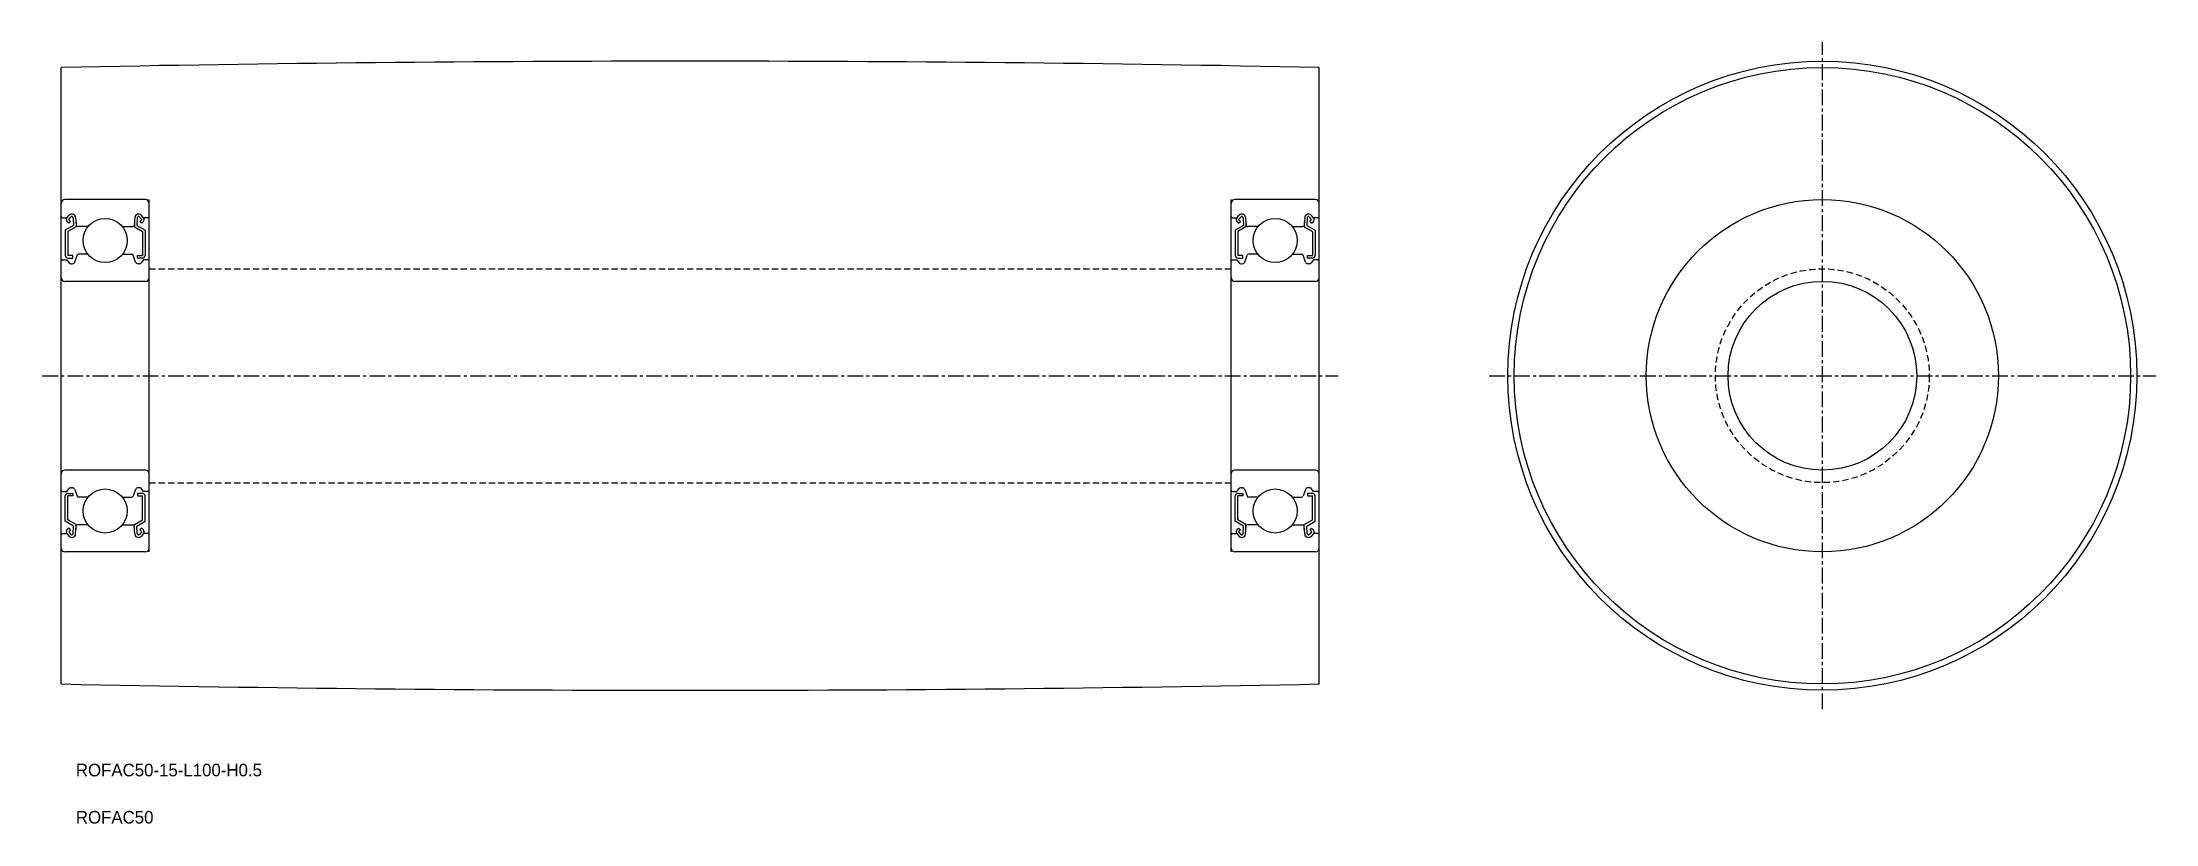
# Model space of a CAD drawing. Extents: x 25 to 193, y -10 to 52.
import ezdxf

# ---------------------------------------------------------------- set-up
doc = ezdxf.new("R2010")
doc.units = 0
doc.linetypes.add('CENTER', pattern=[2, 1.25, -0.25, 0.25, -0.25])
doc.linetypes.add('DASHED', pattern=[0.75, 0.5, -0.25])
doc.layers.get('0').update_dxf_attribs({"linetype": 'CONTINUOUS'})
doc.layers.add('CENTER', color=1, linetype='CENTER')

msp = doc.modelspace()

# ---------------------------------------------------------------- linework, layer by layer
at = {"color": 7, "linetype": 'CONTINUOUS'}
for p, q in [((26.37, 1.35), (26.37, 50.35)), ((126.37, 1.35), (126.37, 50.35))]:
    msp.add_line(p, q, dxfattribs=at)
at = {"color": 3}
for p, q in [((33.07, 39.85), (26.67, 39.85)), ((33.37, 12.15), (33.37, 39.55)), ((119.37, 12.15), (119.37, 39.55)), ((126.07, 39.85), (119.67, 39.85)), ((26.47, 38.4), (26.83, 38.4)), ((27.35, 37.8), (26.7, 37.43)), ((26.7, 37.43), (26.7, 35.4)), ((26.82, 38.39), (26.99, 38.59)), ((26.97, 37.98), (26.83, 38.12)), ((27.55, 37.69), (26.9, 37.31)), ((26.9, 37.31), (26.9, 35.4)), ((26.97, 38.26), (27.14, 38.46)), ((27.11, 38.12), (26.97, 38.26)), ((26.97, 37.98), (27.11, 38.12)), ((27.32, 38.4), (27.35, 37.8)), ((27.52, 38.43), (27.57, 37.79)), ((27.55, 38.05), (27.55, 37.69)), ((28.51, 37.7), (27.67, 37.7)), ((31.23, 37.7), (32.07, 37.7)), ((32.22, 38.43), (32.17, 37.79)), ((32.19, 38.05), (32.19, 37.69)), ((32.19, 37.69), (32.84, 37.31)), ((32.42, 38.4), (32.39, 37.8)), ((32.39, 37.8), (33.04, 37.43)), ((32.77, 38.26), (32.6, 38.46)), ((32.63, 38.12), (32.77, 38.26)), ((32.77, 37.98), (32.63, 38.12)), ((32.92, 38.39), (32.75, 38.59)), ((32.77, 37.98), (32.91, 38.12)), ((32.84, 37.31), (32.84, 35.4)), ((33.27, 38.4), (32.91, 38.4)), ((33.04, 37.43), (33.04, 35.4)), ((119.47, 38.4), (119.83, 38.4)), ((120.35, 37.8), (119.7, 37.43)), ((119.7, 37.43), (119.7, 35.4)), ((119.82, 38.39), (119.99, 38.59)), ((119.97, 37.98), (119.83, 38.12)), ((120.55, 37.69), (119.9, 37.31)), ((119.9, 37.31), (119.9, 35.4)), ((119.97, 38.26), (120.14, 38.46)), ((120.11, 38.12), (119.97, 38.26)), ((119.97, 37.98), (120.11, 38.12)), ((120.32, 38.4), (120.35, 37.8)), ((120.52, 38.43), (120.57, 37.79)), ((120.55, 38.05), (120.55, 37.69)), ((121.51, 37.7), (120.67, 37.7)), ((124.23, 37.7), (125.07, 37.7)), ((125.22, 38.43), (125.17, 37.79)), ((125.19, 38.05), (125.19, 37.69)), ((125.19, 37.69), (125.84, 37.31)), ((125.42, 38.4), (125.39, 37.8)), ((125.39, 37.8), (126.04, 37.43)), ((125.77, 38.26), (125.6, 38.46)), ((125.63, 38.12), (125.77, 38.26)), ((125.77, 37.98), (125.63, 38.12)), ((125.92, 38.39), (125.75, 38.59)), ((125.77, 37.98), (125.91, 38.12)), ((125.84, 37.31), (125.84, 35.4)), ((126.27, 38.4), (125.91, 38.4)), ((126.04, 37.43), (126.04, 35.4)), ((27.3, 35.4), (26.9, 35.4)), ((27.3, 35.2), (27.3, 35.4)), ((27.45, 34.88), (27.65, 35.44)), ((28.51, 35.5), (27.74, 35.5)), ((31.23, 35.5), (31.99, 35.5)), ((32.29, 34.88), (32.09, 35.44)), ((32.44, 35.2), (32.44, 35.4)), ((32.44, 35.4), (32.84, 35.4)), ((120.3, 35.4), (119.9, 35.4)), ((120.3, 35.2), (120.3, 35.4)), ((120.45, 34.88), (120.65, 35.44)), ((121.51, 35.5), (120.74, 35.5)), ((124.23, 35.5), (124.99, 35.5)), ((125.29, 34.88), (125.09, 35.44)), ((125.44, 35.2), (125.44, 35.4)), ((125.44, 35.4), (125.84, 35.4)), ((26.47, 35.05), (26.82, 35.05)), ((26.82, 35.05), (27.01, 34.82)), ((26.9, 35.2), (27.3, 35.2)), ((27.16, 34.75), (27.26, 34.75)), ((32.84, 35.2), (32.44, 35.2)), ((32.57, 34.75), (32.48, 34.75)), ((32.92, 35.05), (32.73, 34.82)), ((33.27, 35.05), (32.92, 35.05)), ((119.47, 35.05), (119.82, 35.05)), ((119.82, 35.05), (120.01, 34.82)), ((119.9, 35.2), (120.3, 35.2)), ((120.16, 34.75), (120.26, 34.75)), ((125.84, 35.2), (125.44, 35.2)), ((125.57, 34.75), (125.48, 34.75)), ((125.92, 35.05), (125.73, 34.82)), ((126.27, 35.05), (125.92, 35.05)), ((33.07, 33.35), (26.67, 33.35)), ((126.07, 33.35), (119.67, 33.35)), ((33.07, 18.35), (26.67, 18.35)), ((26.82, 16.65), (27.01, 16.88)), ((27.16, 16.95), (27.26, 16.95)), ((27.45, 16.82), (27.65, 16.27)), ((32.29, 16.82), (32.09, 16.27)), ((32.57, 16.95), (32.48, 16.95)), ((32.92, 16.65), (32.73, 16.88)), ((126.07, 18.35), (119.67, 18.35)), ((119.82, 16.65), (120.01, 16.88)), ((120.16, 16.95), (120.26, 16.95)), ((120.45, 16.82), (120.65, 16.27)), ((125.29, 16.82), (125.09, 16.27)), ((125.57, 16.95), (125.48, 16.95)), ((125.92, 16.65), (125.73, 16.88)), ((26.47, 16.65), (26.82, 16.65)), ((26.7, 14.28), (26.7, 16.3)), ((26.9, 16.5), (27.3, 16.5)), ((26.9, 14.39), (26.9, 16.3)), ((27.3, 16.3), (26.9, 16.3)), ((27.3, 16.5), (27.3, 16.3)), ((28.51, 16.2), (27.74, 16.2)), ((31.23, 16.2), (31.99, 16.2)), ((32.44, 16.5), (32.44, 16.3)), ((32.84, 16.5), (32.44, 16.5)), ((32.44, 16.3), (32.84, 16.3)), ((32.84, 14.39), (32.84, 16.3)), ((33.27, 16.65), (32.92, 16.65)), ((33.04, 14.28), (33.04, 16.3)), ((119.47, 16.65), (119.82, 16.65)), ((119.7, 14.28), (119.7, 16.3)), ((119.9, 16.5), (120.3, 16.5)), ((119.9, 14.39), (119.9, 16.3)), ((120.3, 16.3), (119.9, 16.3)), ((120.3, 16.5), (120.3, 16.3)), ((121.51, 16.2), (120.74, 16.2)), ((124.23, 16.2), (124.99, 16.2)), ((125.44, 16.5), (125.44, 16.3)), ((125.84, 16.5), (125.44, 16.5)), ((125.44, 16.3), (125.84, 16.3)), ((125.84, 14.39), (125.84, 16.3)), ((126.27, 16.65), (125.92, 16.65)), ((126.04, 14.28), (126.04, 16.3)), ((27.35, 13.9), (26.7, 14.28)), ((26.97, 13.73), (26.83, 13.59)), ((27.55, 14.02), (26.9, 14.39)), ((26.97, 13.73), (27.11, 13.59)), ((27.11, 13.59), (26.97, 13.44)), ((26.97, 13.44), (27.14, 13.24)), ((27.32, 13.3), (27.35, 13.9)), ((27.52, 13.28), (27.57, 13.91)), ((27.55, 13.66), (27.55, 14.02)), ((28.51, 14), (27.67, 14)), ((28.09, 14), (28.09, 14)), ((28.3, 14), (28.3, 14)), ((31.23, 14), (32.07, 14)), ((32.22, 13.28), (32.17, 13.91)), ((32.19, 14.02), (32.84, 14.39)), ((32.19, 13.66), (32.19, 14.02)), ((32.39, 13.9), (33.04, 14.28)), ((32.42, 13.3), (32.39, 13.9)), ((32.77, 13.44), (32.6, 13.24)), ((32.77, 13.73), (32.63, 13.59)), ((32.63, 13.59), (32.77, 13.44)), ((32.77, 13.73), (32.91, 13.59)), ((120.35, 13.9), (119.7, 14.28)), ((119.97, 13.73), (119.83, 13.59)), ((120.55, 14.02), (119.9, 14.39)), ((119.97, 13.73), (120.11, 13.59)), ((120.11, 13.59), (119.97, 13.44)), ((119.97, 13.44), (120.14, 13.24)), ((120.32, 13.3), (120.35, 13.9)), ((120.52, 13.28), (120.57, 13.91)), ((120.55, 13.66), (120.55, 14.02)), ((121.51, 14), (120.67, 14)), ((121.09, 14), (121.09, 14)), ((121.3, 14), (121.3, 14)), ((124.23, 14), (125.07, 14)), ((125.22, 13.28), (125.17, 13.91)), ((125.19, 14.02), (125.84, 14.39)), ((125.19, 13.66), (125.19, 14.02)), ((125.39, 13.9), (126.04, 14.28)), ((125.42, 13.3), (125.39, 13.9)), ((125.77, 13.44), (125.6, 13.24)), ((125.77, 13.73), (125.63, 13.59)), ((125.63, 13.59), (125.77, 13.44)), ((125.77, 13.73), (125.91, 13.59)), ((26.47, 13.3), (26.83, 13.3)), ((33.07, 11.85), (26.67, 11.85)), ((26.82, 13.32), (26.99, 13.11)), ((32.92, 13.32), (32.75, 13.11)), ((33.27, 13.3), (32.91, 13.3)), ((119.47, 13.3), (119.83, 13.3)), ((126.07, 11.85), (119.67, 11.85)), ((119.82, 13.32), (119.99, 13.11)), ((125.92, 13.32), (125.75, 13.11)), ((126.27, 13.3), (125.91, 13.3))]:
    msp.add_line(p, q, dxfattribs=at)
at = {"color": 3, "linetype": 'DASHED'}
for p, q in [((33.37, 11.85), (33.37, 39.85)), ((119.37, 11.85), (119.37, 39.85)), ((33.37, 34.35), (119.37, 34.35)), ((33.37, 17.35), (119.37, 17.35))]:
    msp.add_line(p, q, dxfattribs=at)
at = {"color": 7, "linetype": 'CONTINUOUS'}
for radius in [25, 24.5, 14, 7.5]:
    msp.add_circle((166.37, 25.85), radius, dxfattribs=at)
at = {"color": 3}
for centre in [(29.87, 36.6), (122.87, 36.6), (29.87, 15.1), (122.87, 15.1)]:
    msp.add_circle(centre, 1.75, dxfattribs=at)
at = {"color": 3, "linetype": 'DASHED'}
msp.add_circle((166.37, 25.85), 8.5, dxfattribs=at)
at = {"color": 7, "linetype": 'CONTINUOUS'}
for centre, start, end in [((76.37, -2449.4), 88.85412, 91.14588), ((76.37, 2501.1), 268.85412, 271.14588)]:
    msp.add_arc(centre, 2500.25, start, end, dxfattribs=at)
at = {"color": 3}
for centre, radius, start, end in [((26.67, 39.55), 0.3, 90, 180), ((27.22, 38.4), 0.3, 4.9347, 140.1364), ((32.52, 38.4), 0.3, 39.8636, 175.0653), ((33.07, 39.55), 0.3, 0, 90), ((119.67, 39.55), 0.3, 90, 180), ((120.22, 38.4), 0.3, 4.9347, 140.1364), ((125.52, 38.4), 0.3, 39.8636, 175.0653), ((126.07, 39.55), 0.3, 0, 90), ((26.47, 38.5), 0.1, 180, 270), ((26.97, 38.26), 0.2, 140.1364, 224.998), ((27.22, 38.4), 0.1, 3.1017, 139.9503), ((27.67, 37.8), 0.1, 184.9347, 270), ((32.07, 37.8), 0.1, 270, 355.0653), ((32.52, 38.4), 0.1, 40.0497, 176.8983), ((32.77, 38.26), 0.2, 315.002, 39.8636), ((33.27, 38.5), 0.1, 270, 0), ((119.47, 38.5), 0.1, 180, 270), ((119.97, 38.26), 0.2, 140.1364, 224.998), ((120.22, 38.4), 0.1, 3.1017, 139.9503), ((120.67, 37.8), 0.1, 184.9347, 270), ((125.07, 37.8), 0.1, 270, 355.0653), ((125.52, 38.4), 0.1, 40.0497, 176.8983), ((125.77, 38.26), 0.2, 315.002, 39.8636), ((126.27, 38.5), 0.1, 270, 0), ((26.9, 35.4), 0.2, 180, 270), ((27.74, 35.4), 0.1, 90, 159.9926), ((31.99, 35.4), 0.1, 20.0074, 90), ((32.84, 35.4), 0.2, 270, 0), ((119.9, 35.4), 0.2, 180, 270), ((120.74, 35.4), 0.1, 90, 159.9926), ((124.99, 35.4), 0.1, 20.0074, 90), ((125.84, 35.4), 0.2, 270, 0), ((26.47, 34.95), 0.1, 90, 180), ((26.67, 33.65), 0.3, 180, 270), ((27.16, 34.95), 0.2, 219.9772, 270), ((27.26, 34.95), 0.2, 270, 339.9926), ((32.48, 34.95), 0.2, 200.0074, 270), ((32.57, 34.95), 0.2, 270, 320.0228), ((33.07, 33.65), 0.3, 270, 0), ((33.27, 34.95), 0.1, 0, 90), ((119.47, 34.95), 0.1, 90, 180), ((119.67, 33.65), 0.3, 180, 270), ((120.16, 34.95), 0.2, 219.9772, 270), ((120.26, 34.95), 0.2, 270, 339.9926), ((125.48, 34.95), 0.2, 200.0074, 270), ((125.57, 34.95), 0.2, 270, 320.0228), ((126.07, 33.65), 0.3, 270, 0), ((126.27, 34.95), 0.1, 0, 90), ((26.67, 18.05), 0.3, 90, 180), ((27.16, 16.75), 0.2, 90, 140.0228), ((27.26, 16.75), 0.2, 20.0074, 90), ((32.48, 16.75), 0.2, 90, 159.9926), ((32.57, 16.75), 0.2, 39.9772, 90), ((33.07, 18.05), 0.3, 0, 90), ((119.67, 18.05), 0.3, 90, 180), ((120.16, 16.75), 0.2, 90, 140.0228), ((120.26, 16.75), 0.2, 20.0074, 90), ((125.48, 16.75), 0.2, 90, 159.9926), ((125.57, 16.75), 0.2, 39.9772, 90), ((126.07, 18.05), 0.3, 0, 90), ((26.47, 16.75), 0.1, 180, 270), ((26.9, 16.3), 0.2, 90, 180), ((27.74, 16.3), 0.1, 200.0074, 270), ((31.99, 16.3), 0.1, 270, 339.9926), ((32.84, 16.3), 0.2, 0, 90), ((33.27, 16.75), 0.1, 270, 0), ((119.47, 16.75), 0.1, 180, 270), ((119.9, 16.3), 0.2, 90, 180), ((120.74, 16.3), 0.1, 200.0074, 270), ((124.99, 16.3), 0.1, 270, 339.9926), ((125.84, 16.3), 0.2, 0, 90), ((126.27, 16.75), 0.1, 270, 0), ((26.97, 13.44), 0.2, 135.002, 219.8636), ((27.67, 13.9), 0.1, 90, 175.0653), ((32.07, 13.9), 0.1, 4.9347, 90), ((32.77, 13.44), 0.2, 320.1364, 44.998), ((119.97, 13.44), 0.2, 135.002, 219.8636), ((120.67, 13.9), 0.1, 90, 175.0653), ((125.07, 13.9), 0.1, 4.9347, 90), ((125.77, 13.44), 0.2, 320.1364, 44.998), ((26.47, 13.2), 0.1, 90, 180), ((26.67, 12.15), 0.3, 180, 270), ((27.22, 13.3), 0.3, 219.8636, 355.0653), ((27.22, 13.31), 0.1, 220.0497, 356.8983), ((32.52, 13.3), 0.3, 184.9347, 320.1364), ((32.52, 13.31), 0.1, 183.1017, 319.9503), ((33.07, 12.15), 0.3, 270, 0), ((33.27, 13.2), 0.1, 0, 90), ((119.47, 13.2), 0.1, 90, 180), ((119.67, 12.15), 0.3, 180, 270), ((120.22, 13.3), 0.3, 219.8636, 355.0653), ((120.22, 13.31), 0.1, 220.0497, 356.8983), ((125.52, 13.3), 0.3, 184.9347, 320.1364), ((125.52, 13.31), 0.1, 183.1017, 319.9503), ((126.07, 12.15), 0.3, 270, 0), ((126.27, 13.2), 0.1, 0, 90)]:
    msp.add_arc(centre, radius, start, end, dxfattribs=at)
at = {"layer": 'CENTER', "color": 1, "linetype": 'CENTER'}
for p, q in [((166.37, -0.65), (166.37, 52.35)), ((24.87, 25.85), (127.87, 25.85)), ((139.87, 25.85), (192.87, 25.85))]:
    msp.add_line(p, q, dxfattribs=at)

# ---------------------------------------------------------------- texts
at = {"color": 7, "linetype": 'CONTINUOUS'}
for s, p in [('ROFAC50-15-L100-H0.5', (27.54, -5.99)), ('ROFAC50', (27.54, -9.74))]:
    msp.add_text(s, height=1, dxfattribs=at).set_placement(p)

doc.saveas('drawing.dxf')
